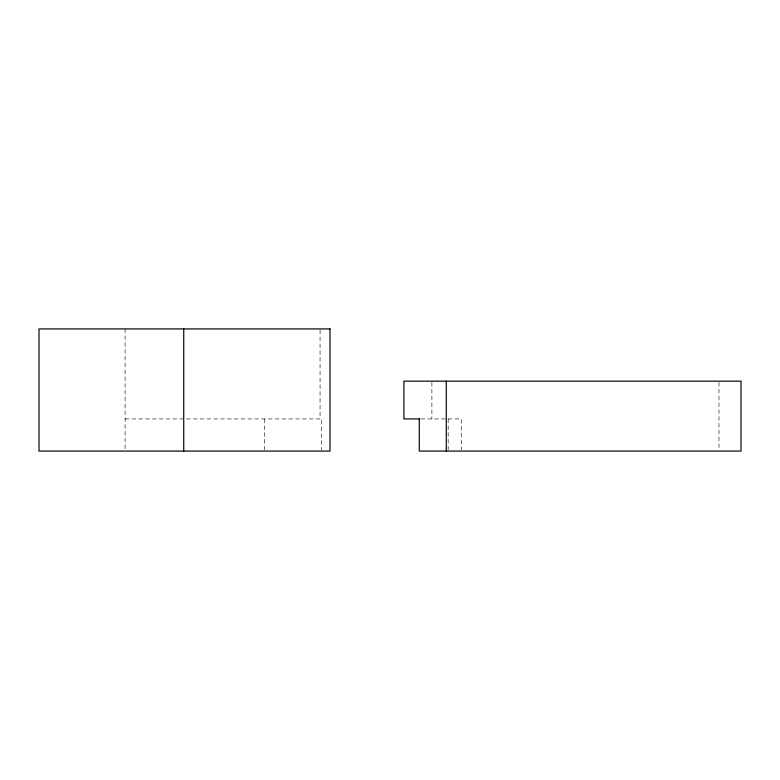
<?xml version="1.0" encoding="UTF-8"?>
<svg xmlns="http://www.w3.org/2000/svg" width="780" height="780" viewBox="0 0 780 780"><rect width="100%" height="100%" fill="white"/><g stroke="black" fill="none" stroke-linecap="round" stroke-linejoin="round"><path stroke-width="0.58" stroke-dasharray="3.9 2.92" d="M125.102 418.928L321.731 418.928L321.731 449.885M420.937 418.928L461.263 418.928L461.263 449.885M718.965 382.366L718.965 449.865M448.168 418.928L448.168 449.885M431.886 382.375L431.886 418.928M320.063 330.145L320.063 418.928M264.576 418.928L264.576 449.885M125.102 328.926L125.102 449.885"/><path stroke-width="1.17" d="M419.718 418.928L403.904 418.928L403.904 381.157L741 381.157L741 451.074L419.299 451.074L419.299 418.928M446.277 381.157L446.277 451.074M183.739 328.926L183.739 451.074M329.989 328.926L39 328.926L39 451.074L329.989 451.074L329.989 328.926"/></g></svg>
